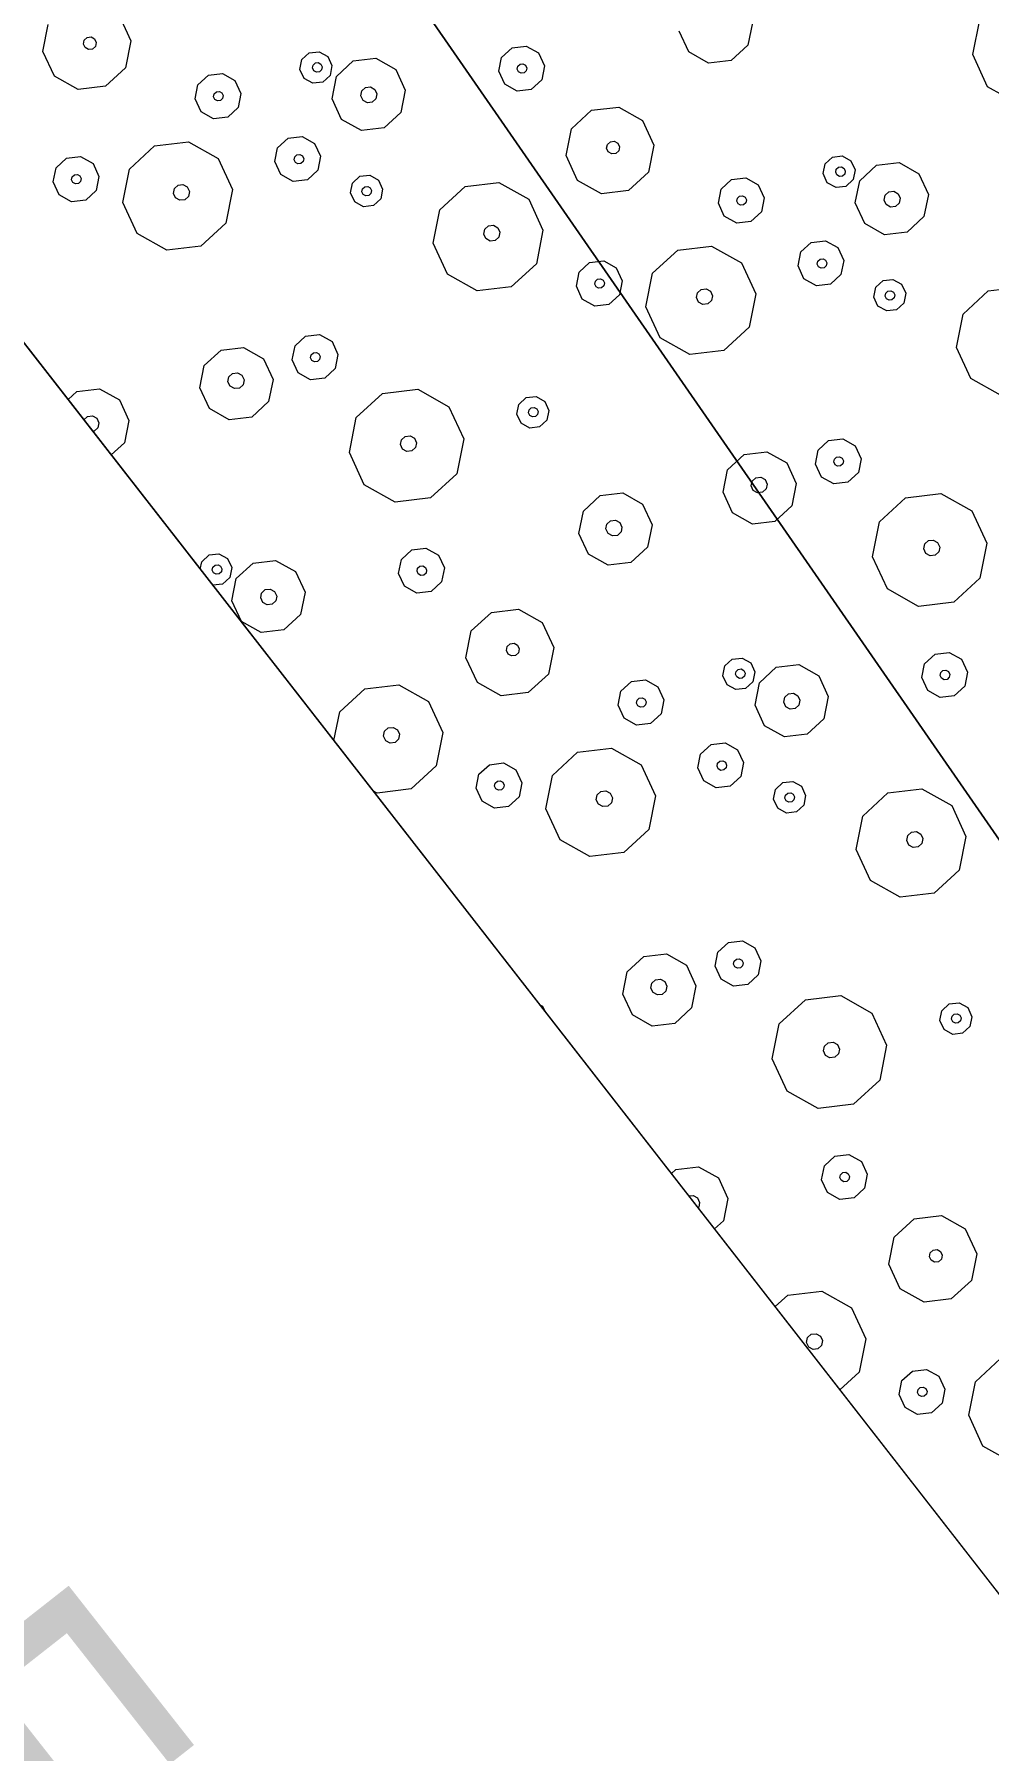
# Model space of a CAD drawing. Header units: metres. Extents: x -2858 to 512, y -1995 to 1252.
# Drawn here: x -468.82 to -465.51, y -150.87 to -144.9 of the extents above; entities that cross this region are included whole.
import ezdxf
from ezdxf.enums import TextEntityAlignment as Align

# ---------------------------------------------------------------- set-up
doc = ezdxf.new("R2010")
doc.units = ezdxf.units.M
for name, color, linetype in [('Calque commun', 7, 'Continuous'), ('Calque11', 7, 'Continuous'), ('Textes', 7, 'Continuous')]:
    doc.layers.add(name, color=color, linetype=linetype)
doc.styles.add('Arial23', font='arial.ttf', dxfattribs={"height": 0.589851})

# ---------------------------------------------------------------- blocks, each defined once
blk = doc.blocks.new('geometrebondepartleger')
at = {"layer": 'Calque11', "color": 7, "linetype": 'Continuous', "lineweight": 9}
blk.add_line((150.3457, 147.4392, 79), (130.1803, 35.9078, 79), dxfattribs=at)
blk = doc.blocks.new('pattern')
at = {"layer": 'Calque commun', "color": 54, "linetype": 'Continuous', "lineweight": 9}
for p, q in [((69.6468, 80.0045), (69.6726, 79.8886)), ((69.6726, 79.8886), (69.6254, 79.7798)), ((69.6254, 79.7798), (69.5232, 79.7195)), ((69.5232, 79.7195), (69.4051, 79.7307)), ((69.5937, 79.6126), (69.6134, 79.6579)), ((69.6134, 79.6579), (69.656, 79.6831)), ((69.656, 79.6831), (69.7052, 79.6784)), ((69.7052, 79.6784), (69.7423, 79.6456)), ((69.7423, 79.6456), (69.753, 79.5974)), ((69.6045, 79.5643), (69.5937, 79.6126)), ((69.6559, 79.6074), (69.6601, 79.617)), ((69.6582, 79.5973), (69.6559, 79.6074)), ((69.666, 79.5904), (69.6582, 79.5973)), ((69.6601, 79.617), (69.669, 79.6222)), ((69.6763, 79.5894), (69.666, 79.5904)), ((69.669, 79.6222), (69.6793, 79.6212)), ((69.6853, 79.5947), (69.6763, 79.5894)), ((69.6793, 79.6212), (69.6871, 79.6144)), ((69.6894, 79.6042), (69.6853, 79.5947)), ((69.6871, 79.6144), (69.6894, 79.6042)), ((69.753, 79.5974), (69.7334, 79.552)), ((69.6416, 79.5316), (69.6045, 79.5643)), ((69.6908, 79.5269), (69.6416, 79.5316)), ((69.7334, 79.552), (69.6908, 79.5269)), ((69.1885, 79.4259), (69.2702, 79.4742)), ((69.2702, 79.4742), (69.3647, 79.4652)), ((69.3647, 79.4652), (69.4359, 79.4024)), ((69.1507, 79.3388), (69.1885, 79.4259)), ((69.4359, 79.4024), (69.4565, 79.3097)), ((69.666, 79.336), (69.7682, 79.3963)), ((69.7682, 79.3963), (69.858, 79.3878)), ((69.1713, 79.2462), (69.1507, 79.3388)), ((69.2669, 79.3275), (69.2724, 79.3402)), ((69.2724, 79.3402), (69.2844, 79.3472)), ((69.2844, 79.3472), (69.2981, 79.3459)), ((69.2981, 79.3459), (69.3085, 79.3367)), ((69.3085, 79.3367), (69.3115, 79.3232)), ((69.6188, 79.2271), (69.666, 79.336)), ((69.2699, 79.3139), (69.2669, 79.3275)), ((69.2803, 79.3048), (69.2699, 79.3139)), ((69.2941, 79.3035), (69.2803, 79.3048)), ((69.306, 79.3105), (69.2941, 79.3035)), ((69.3115, 79.3232), (69.306, 79.3105)), ((69.4565, 79.3097), (69.4188, 79.2226)), ((69.2425, 79.1833), (69.1713, 79.2462)), ((69.4188, 79.2226), (69.337, 79.1743)), ((69.6446, 79.1113), (69.6188, 79.2271)), ((69.7641, 79.2129), (69.771, 79.2288)), ((69.7679, 79.196), (69.7641, 79.2129)), ((69.771, 79.2288), (69.7859, 79.2376)), ((69.7859, 79.2376), (69.8031, 79.2359)), ((69.8031, 79.2359), (69.8161, 79.2245)), ((69.8161, 79.2245), (69.8198, 79.2076)), ((69.337, 79.1743), (69.2425, 79.1833)), ((69.7808, 79.1846), (69.7679, 79.196)), ((69.798, 79.1829), (69.7808, 79.1846)), ((69.813, 79.1917), (69.798, 79.1829)), ((69.8198, 79.2076), (69.813, 79.1917)), ((69.7336, 79.0328), (69.6446, 79.1113)), ((69.7928, 79.0271), (69.7336, 79.0328)), ((69.2364, 78.9586), (69.2789, 78.9838)), ((69.2789, 78.9838), (69.3281, 78.9791)), ((69.3281, 78.9791), (69.3652, 78.9464)), ((69.2167, 78.9133), (69.2364, 78.9586)), ((69.2274, 78.865), (69.2167, 78.9133)), ((69.2789, 78.9081), (69.283, 78.9177)), ((69.283, 78.9177), (69.292, 78.9229)), ((69.292, 78.9229), (69.3023, 78.922)), ((69.3023, 78.922), (69.3101, 78.9151)), ((69.3101, 78.9151), (69.3123, 78.905)), ((69.3652, 78.9464), (69.376, 78.8981)), ((68.5718, 78.832), (68.5856, 78.8638)), ((68.5856, 78.8638), (68.6154, 78.8814)), ((68.6154, 78.8814), (68.6499, 78.8781)), ((68.6499, 78.8781), (68.6758, 78.8552)), ((68.6758, 78.8552), (68.6833, 78.8214)), ((69.2645, 78.8323), (69.2274, 78.865)), ((69.2811, 78.898), (69.2789, 78.9081)), ((69.2889, 78.8911), (69.2811, 78.898)), ((69.2993, 78.8902), (69.2889, 78.8911)), ((69.3082, 78.8954), (69.2993, 78.8902)), ((69.3123, 78.905), (69.3082, 78.8954)), ((69.3563, 78.8527), (69.3137, 78.8276)), ((69.376, 78.8981), (69.3563, 78.8527)), ((68.5794, 78.7982), (68.5718, 78.832)), ((68.6053, 78.7753), (68.5794, 78.7982)), ((68.6096, 78.8292), (68.6137, 78.8387)), ((68.6119, 78.819), (68.6096, 78.8292)), ((68.6197, 78.8122), (68.6119, 78.819)), ((68.6137, 78.8387), (68.6227, 78.844)), ((68.63, 78.8112), (68.6197, 78.8122)), ((68.6227, 78.844), (68.633, 78.843)), ((68.6389, 78.8165), (68.63, 78.8112)), ((68.633, 78.843), (68.6408, 78.8361)), ((68.6431, 78.826), (68.6389, 78.8165)), ((68.6408, 78.8361), (68.6431, 78.826)), ((68.6833, 78.8214), (68.6696, 78.7897)), ((69.3137, 78.8276), (69.2645, 78.8323)), ((68.6398, 78.7721), (68.6053, 78.7753)), ((68.6696, 78.7897), (68.6398, 78.7721)), ((68.8573, 78.7094), (68.9638, 78.7723)), ((68.9638, 78.7723), (69.0868, 78.7606)), ((69.0868, 78.7606), (69.1795, 78.6787)), ((68.8081, 78.596), (68.8573, 78.7094)), ((69.1795, 78.6787), (69.2063, 78.5581)), ((69.6219, 78.654), (69.6901, 78.6942)), ((69.6901, 78.6942), (69.7319, 78.6902)), ((69.5905, 78.5814), (69.6219, 78.654)), ((68.835, 78.4754), (68.8081, 78.596)), ((68.9694, 78.5803), (68.9762, 78.5962)), ((68.9731, 78.5634), (68.9694, 78.5803)), ((68.9861, 78.552), (68.9731, 78.5634)), ((68.9762, 78.5962), (68.9911, 78.605)), ((69.0033, 78.5503), (68.9861, 78.552)), ((68.9911, 78.605), (69.0084, 78.6033)), ((69.0182, 78.5591), (69.0033, 78.5503)), ((69.0084, 78.6033), (69.0213, 78.5919)), ((69.0251, 78.575), (69.0182, 78.5591)), ((69.0213, 78.5919), (69.0251, 78.575)), ((69.2063, 78.5581), (69.1572, 78.4447)), ((69.6077, 78.5042), (69.5905, 78.5814)), ((69.6907, 78.5737), (69.6976, 78.5896)), ((69.6945, 78.5569), (69.6907, 78.5737)), ((69.706, 78.5467), (69.6945, 78.5569)), ((69.6976, 78.5896), (69.7125, 78.5984)), ((69.7125, 78.5984), (69.7153, 78.5982)), ((69.667, 78.4519), (69.6077, 78.5042)), ((68.1328, 78.4308), (68.235, 78.4911)), ((68.235, 78.4911), (68.3531, 78.4799)), ((68.3531, 78.4799), (68.4421, 78.4013)), ((68.9277, 78.3936), (68.835, 78.4754)), ((69.1572, 78.4447), (69.0507, 78.3819)), ((69.6884, 78.4498), (69.667, 78.4519)), ((68.0856, 78.3219), (68.1328, 78.4308)), ((68.4421, 78.4013), (68.4679, 78.2855)), ((69.0507, 78.3819), (68.9277, 78.3936)), ((68.1114, 78.2061), (68.0856, 78.3219)), ((68.2309, 78.3077), (68.2378, 78.3236)), ((68.2378, 78.3236), (68.2527, 78.3324)), ((68.2527, 78.3324), (68.2699, 78.3307)), ((68.2699, 78.3307), (68.2829, 78.3193)), ((68.2829, 78.3193), (68.2867, 78.3024)), ((68.2347, 78.2908), (68.2309, 78.3077)), ((68.2477, 78.2794), (68.2347, 78.2908)), ((68.2649, 78.2777), (68.2477, 78.2794)), ((68.2798, 78.2865), (68.2649, 78.2777)), ((68.2867, 78.3024), (68.2798, 78.2865)), ((68.4679, 78.2855), (68.4207, 78.1766)), ((68.2004, 78.1276), (68.1114, 78.2061)), ((68.9297, 78.1879), (68.9723, 78.213)), ((68.9723, 78.213), (69.0215, 78.2083)), ((69.0215, 78.2083), (69.0586, 78.1756)), ((68.4207, 78.1766), (68.3185, 78.1163)), ((68.91, 78.1425), (68.9297, 78.1879)), ((68.9208, 78.0943), (68.91, 78.1425)), ((68.9722, 78.1374), (68.9764, 78.1469)), ((68.9745, 78.1273), (68.9722, 78.1374)), ((68.9764, 78.1469), (68.9853, 78.1522)), ((68.9853, 78.1522), (68.9956, 78.1512)), ((68.9956, 78.1512), (69.0034, 78.1443)), ((69.0057, 78.1342), (69.0016, 78.1247)), ((69.0034, 78.1443), (69.0057, 78.1342)), ((69.0586, 78.1756), (69.0693, 78.1273)), ((67.7032, 78.0534), (67.7458, 78.0786)), ((67.7458, 78.0786), (67.795, 78.0739)), ((68.3185, 78.1163), (68.2004, 78.1276)), ((68.9579, 78.0615), (68.9208, 78.0943)), ((68.9823, 78.1204), (68.9745, 78.1273)), ((68.9926, 78.1194), (68.9823, 78.1204)), ((69.0016, 78.1247), (68.9926, 78.1194)), ((69.0497, 78.082), (69.0071, 78.0568)), ((69.0693, 78.1273), (69.0497, 78.082)), ((69.1133, 78.0049), (69.1448, 78.0775)), ((69.1448, 78.0775), (69.2129, 78.1177)), ((69.2129, 78.1177), (69.2916, 78.1102)), ((69.2916, 78.1102), (69.3509, 78.0579)), ((67.6835, 78.0081), (67.7032, 78.0534)), ((67.7498, 78.0125), (67.7588, 78.0177)), ((67.7588, 78.0177), (67.7691, 78.0168)), ((67.7691, 78.0168), (67.7769, 78.0099)), ((67.795, 78.0739), (67.832, 78.0412)), ((67.832, 78.0412), (67.8428, 77.9929)), ((69.0071, 78.0568), (68.9579, 78.0615)), ((69.3509, 78.0579), (69.3681, 77.9807)), ((67.6943, 77.9598), (67.6835, 78.0081)), ((67.7313, 77.9271), (67.6943, 77.9598)), ((67.7457, 78.0029), (67.7498, 78.0125)), ((67.748, 77.9928), (67.7457, 78.0029)), ((67.7557, 77.9859), (67.748, 77.9928)), ((67.7661, 77.985), (67.7557, 77.9859)), ((67.775, 77.9902), (67.7661, 77.985)), ((67.7792, 77.9998), (67.775, 77.9902)), ((67.7769, 78.0099), (67.7792, 77.9998)), ((67.8428, 77.9929), (67.8231, 77.9475)), ((69.1305, 77.9277), (69.1133, 78.0049)), ((69.2063, 77.9876), (69.2132, 78.0034)), ((69.2101, 77.9707), (69.2063, 77.9876)), ((69.223, 77.9592), (69.2101, 77.9707)), ((69.2132, 78.0034), (69.2281, 78.0122)), ((69.2402, 77.9576), (69.223, 77.9592)), ((69.2281, 78.0122), (69.2453, 78.0106)), ((69.2551, 77.9664), (69.2402, 77.9576)), ((69.2453, 78.0106), (69.2583, 77.9992)), ((69.262, 77.9823), (69.2551, 77.9664)), ((69.2583, 77.9992), (69.262, 77.9823)), ((69.3681, 77.9807), (69.3367, 77.9081)), ((67.7805, 77.9224), (67.7313, 77.9271)), ((67.8231, 77.9475), (67.7805, 77.9224)), ((68.3837, 77.8881), (68.3975, 77.9199)), ((68.3975, 77.9199), (68.4273, 77.9375)), ((68.4273, 77.9375), (68.4618, 77.9342)), ((68.4273, 77.8949), (68.4362, 77.9002)), ((68.4362, 77.9002), (68.4466, 77.8992)), ((68.4466, 77.8992), (68.4544, 77.8923)), ((68.4618, 77.9342), (68.4877, 77.9113)), ((68.4877, 77.9113), (68.4952, 77.8775)), ((69.1898, 77.8754), (69.1305, 77.9277)), ((69.3367, 77.9081), (69.2685, 77.8679)), ((67.3241, 77.8042), (67.4306, 77.8671)), ((67.4306, 77.8671), (67.5536, 77.8554)), ((67.5536, 77.8554), (67.6463, 77.7736)), ((68.3913, 77.8543), (68.3837, 77.8881)), ((68.4172, 77.8314), (68.3913, 77.8543)), ((68.4232, 77.8854), (68.4273, 77.8949)), ((68.4254, 77.8752), (68.4232, 77.8854)), ((68.4332, 77.8683), (68.4254, 77.8752)), ((68.4436, 77.8674), (68.4332, 77.8683)), ((68.4525, 77.8726), (68.4436, 77.8674)), ((68.4815, 77.8457), (68.4517, 77.8281)), ((68.4566, 77.8822), (68.4525, 77.8726)), ((68.4544, 77.8923), (68.4566, 77.8822)), ((68.4952, 77.8775), (68.4815, 77.8457)), ((69.2685, 77.8679), (69.1898, 77.8754)), ((67.275, 77.6908), (67.3241, 77.8042)), ((68.0888, 77.7488), (68.1569, 77.789)), ((68.1569, 77.789), (68.2356, 77.7815)), ((68.2356, 77.7815), (68.2949, 77.7292)), ((68.4517, 77.8281), (68.4172, 77.8314)), ((67.6463, 77.7736), (67.6732, 77.6529)), ((68.0573, 77.6762), (68.0888, 77.7488)), ((68.2949, 77.7292), (68.3121, 77.652)), ((69.5539, 77.7274), (69.5606, 77.743)), ((69.556, 77.7176), (69.5539, 77.7274)), ((67.3018, 77.5702), (67.275, 77.6908)), ((67.4362, 77.6751), (67.4431, 77.691)), ((67.4399, 77.6582), (67.4362, 77.6751)), ((67.4529, 77.6468), (67.4399, 77.6582)), ((67.4431, 77.691), (67.458, 77.6998)), ((67.458, 77.6998), (67.4752, 77.6981)), ((67.4752, 77.6981), (67.4882, 77.6867)), ((67.4919, 77.6698), (67.485, 77.6539)), ((67.4882, 77.6867), (67.4919, 77.6698)), ((68.0745, 77.599), (68.0573, 77.6762)), ((68.1575, 77.6685), (68.1644, 77.6844)), ((68.1613, 77.6517), (68.1575, 77.6685)), ((68.1644, 77.6844), (68.1793, 77.6932)), ((68.1793, 77.6932), (68.1965, 77.6916)), ((68.1965, 77.6916), (68.2095, 77.6801)), ((68.2133, 77.6632), (68.2064, 77.6474)), ((68.2095, 77.6801), (68.2133, 77.6632)), ((68.4368, 77.6378), (68.4565, 77.6832)), ((68.4565, 77.6832), (68.4991, 77.7083)), ((68.4991, 77.7083), (68.5483, 77.7036)), ((68.5483, 77.7036), (68.5854, 77.6709)), ((68.5854, 77.6709), (68.5961, 77.6226)), ((67.4701, 77.6451), (67.4529, 77.6468)), ((67.485, 77.6539), (67.4701, 77.6451)), ((67.6732, 77.6529), (67.624, 77.5395)), ((68.1338, 77.5467), (68.0745, 77.599)), ((68.1743, 77.6402), (68.1613, 77.6517)), ((68.1915, 77.6386), (68.1743, 77.6402)), ((68.2064, 77.6474), (68.1915, 77.6386)), ((68.3121, 77.652), (68.2807, 77.5794)), ((68.4476, 77.5896), (68.4368, 77.6378)), ((68.4977, 77.6356), (68.5019, 77.6451)), ((68.5, 77.6255), (68.4977, 77.6356)), ((68.5078, 77.6186), (68.5, 77.6255)), ((68.5019, 77.6451), (68.5108, 77.6504)), ((68.5181, 77.6176), (68.5078, 77.6186)), ((68.5108, 77.6504), (68.5211, 77.6494)), ((68.527, 77.6229), (68.5181, 77.6176)), ((68.5211, 77.6494), (68.5289, 77.6426)), ((68.5312, 77.6324), (68.527, 77.6229)), ((68.5289, 77.6426), (68.5312, 77.6324)), ((68.5961, 77.6226), (68.5764, 77.5773)), ((67.3945, 77.4884), (67.3018, 77.5702)), ((67.624, 77.5395), (67.5176, 77.4767)), ((68.2126, 77.5392), (68.1338, 77.5467)), ((68.2807, 77.5794), (68.2126, 77.5392)), ((68.4846, 77.5568), (68.4476, 77.5896)), ((68.5339, 77.5521), (68.4846, 77.5568)), ((68.5764, 77.5773), (68.5339, 77.5521)), ((68.7469, 77.5324), (68.8491, 77.5927)), ((68.8491, 77.5927), (68.9672, 77.5815)), ((68.9672, 77.5815), (69.0561, 77.5029)), ((66.9089, 77.4961), (66.9347, 77.3803)), ((67.5176, 77.4767), (67.3945, 77.4884)), ((68.1813, 77.4706), (68.1951, 77.5023)), ((68.1951, 77.5023), (68.2249, 77.5199)), ((68.217, 77.4702), (68.2211, 77.4797)), ((68.2211, 77.4797), (68.23, 77.485)), ((68.2249, 77.5199), (68.2594, 77.5166)), ((68.23, 77.485), (68.2404, 77.484)), ((68.2404, 77.484), (68.2482, 77.4772)), ((68.2594, 77.5166), (68.2853, 77.4937)), ((68.2853, 77.4937), (68.2928, 77.46)), ((68.6997, 77.4235), (68.7469, 77.5324)), ((69.0561, 77.5029), (69.0819, 77.3871)), ((68.1889, 77.4368), (68.1813, 77.4706)), ((68.2148, 77.4139), (68.1889, 77.4368)), ((68.2192, 77.4601), (68.217, 77.4702)), ((68.227, 77.4532), (68.2192, 77.4601)), ((68.2374, 77.4522), (68.227, 77.4532)), ((68.2463, 77.4575), (68.2374, 77.4522)), ((68.2504, 77.467), (68.2463, 77.4575)), ((68.2482, 77.4772), (68.2504, 77.467)), ((68.2791, 77.4282), (68.2493, 77.4106)), ((68.2928, 77.46), (68.2791, 77.4282)), ((68.7255, 77.3077), (68.6997, 77.4235)), ((68.845, 77.4093), (68.8518, 77.4252)), ((68.8518, 77.4252), (68.8667, 77.434)), ((68.8667, 77.434), (68.884, 77.4323)), ((68.884, 77.4323), (68.8969, 77.4209)), ((68.8969, 77.4209), (68.9007, 77.404)), ((66.9347, 77.3803), (66.8875, 77.2714)), ((68.2493, 77.4106), (68.2148, 77.4139)), ((68.8487, 77.3924), (68.845, 77.4093)), ((68.8617, 77.381), (68.8487, 77.3924)), ((68.8789, 77.3793), (68.8617, 77.381)), ((68.8938, 77.3881), (68.8789, 77.3793)), ((68.9007, 77.404), (68.8938, 77.3881)), ((69.0819, 77.3871), (69.0347, 77.2782)), ((66.6672, 77.2224), (66.5783, 77.3009)), ((67.3965, 77.2827), (67.4391, 77.3078)), ((67.4391, 77.3078), (67.4883, 77.3031)), ((67.4883, 77.3031), (67.5254, 77.2704)), ((68.4588, 77.286), (68.4784, 77.3313)), ((68.4784, 77.3313), (68.521, 77.3565)), ((68.521, 77.3565), (68.5702, 77.3518)), ((68.5702, 77.3518), (68.6073, 77.3191)), ((68.6073, 77.3191), (68.618, 77.2708)), ((68.8144, 77.2292), (68.7255, 77.3077)), ((66.8875, 77.2714), (66.7853, 77.2111)), ((67.3769, 77.2373), (67.3965, 77.2827)), ((67.4391, 77.2322), (67.4432, 77.2417)), ((67.4432, 77.2417), (67.4521, 77.247)), ((67.4521, 77.247), (67.4625, 77.246)), ((67.4625, 77.246), (67.4703, 77.2392)), ((67.4703, 77.2392), (67.4725, 77.229)), ((67.5254, 77.2704), (67.5361, 77.2222)), ((68.4695, 77.2377), (68.4588, 77.286)), ((68.5209, 77.2808), (68.5251, 77.2904)), ((68.5232, 77.2707), (68.5209, 77.2808)), ((68.531, 77.2638), (68.5232, 77.2707)), ((68.5251, 77.2904), (68.534, 77.2956)), ((68.5413, 77.2629), (68.531, 77.2638)), ((68.534, 77.2956), (68.5444, 77.2947)), ((68.5503, 77.2681), (68.5413, 77.2629)), ((68.5444, 77.2947), (68.5521, 77.2878)), ((68.5544, 77.2777), (68.5503, 77.2681)), ((68.5521, 77.2878), (68.5544, 77.2777)), ((68.618, 77.2708), (68.5984, 77.2254)), ((69.0347, 77.2782), (68.9325, 77.2179)), ((66.7853, 77.2111), (66.6672, 77.2224)), ((67.3876, 77.1891), (67.3769, 77.2373)), ((67.4247, 77.1563), (67.3876, 77.1891)), ((67.4413, 77.2221), (67.4391, 77.2322)), ((67.4491, 77.2152), (67.4413, 77.2221)), ((67.4594, 77.2142), (67.4491, 77.2152)), ((67.4684, 77.2195), (67.4594, 77.2142)), ((67.4725, 77.229), (67.4684, 77.2195)), ((67.5361, 77.2222), (67.5165, 77.1768)), ((67.6116, 77.1723), (67.6797, 77.2125)), ((67.6797, 77.2125), (67.7585, 77.205)), ((67.7585, 77.205), (67.8178, 77.1527)), ((68.5066, 77.205), (68.4695, 77.2377)), ((68.5558, 77.2003), (68.5066, 77.205)), ((68.5984, 77.2254), (68.5558, 77.2003)), ((68.9325, 77.2179), (68.8144, 77.2292)), ((69.0227, 77.1564), (69.0653, 77.1815)), ((69.0653, 77.1815), (69.1145, 77.1768)), ((67.4739, 77.1516), (67.4247, 77.1563)), ((67.5165, 77.1768), (67.4739, 77.1516)), ((67.5801, 77.0997), (67.6116, 77.1723)), ((67.8178, 77.1527), (67.835, 77.0755)), ((69.0031, 77.111), (69.0227, 77.1564)), ((69.0694, 77.1154), (69.0783, 77.1207)), ((69.0783, 77.1207), (69.0887, 77.1197)), ((69.0887, 77.1197), (69.0965, 77.1128)), ((69.1145, 77.1768), (69.1516, 77.1441)), ((69.1516, 77.1441), (69.1623, 77.0958)), ((67.5973, 77.0225), (67.5801, 77.0997)), ((67.6731, 77.0824), (67.68, 77.0983)), ((67.6769, 77.0655), (67.6731, 77.0824)), ((67.6898, 77.054), (67.6769, 77.0655)), ((67.68, 77.0983), (67.6949, 77.107)), ((67.6949, 77.107), (67.7121, 77.1054)), ((67.722, 77.0612), (67.7071, 77.0524)), ((67.7121, 77.1054), (67.7251, 77.094)), ((67.7289, 77.0771), (67.722, 77.0612)), ((67.7251, 77.094), (67.7289, 77.0771)), ((67.835, 77.0755), (67.8035, 77.0029)), ((69.0138, 77.0627), (69.0031, 77.111)), ((69.0509, 77.03), (69.0138, 77.0627)), ((69.0653, 77.1059), (69.0694, 77.1154)), ((69.0675, 77.0957), (69.0653, 77.1059)), ((69.0753, 77.0889), (69.0675, 77.0957)), ((69.0856, 77.0879), (69.0753, 77.0889)), ((69.0946, 77.0932), (69.0856, 77.0879)), ((69.0987, 77.1027), (69.0946, 77.0932)), ((69.0965, 77.1128), (69.0987, 77.1027)), ((69.1623, 77.0958), (69.1427, 77.0505)), ((66.8506, 76.9829), (66.8643, 77.0147)), ((66.8643, 77.0147), (66.8941, 77.0323)), ((66.8941, 77.0323), (66.9286, 77.029)), ((66.9286, 77.029), (66.9545, 77.0061)), ((66.9545, 77.0061), (66.9621, 76.9723)), ((67.6566, 76.9702), (67.5973, 77.0225)), ((67.7071, 77.0524), (67.6898, 77.054)), ((67.8035, 77.0029), (67.7354, 76.9627)), ((69.1001, 77.0253), (69.0509, 77.03)), ((69.1427, 77.0505), (69.1001, 77.0253)), ((66.8581, 76.9491), (66.8506, 76.9829)), ((66.884, 76.9262), (66.8581, 76.9491)), ((66.89, 76.9802), (66.8941, 76.9897)), ((66.8923, 76.97), (66.89, 76.9802)), ((66.9, 76.9632), (66.8923, 76.97)), ((66.8941, 76.9897), (66.9031, 76.995)), ((66.9104, 76.9622), (66.9, 76.9632)), ((66.9031, 76.995), (66.9134, 76.994)), ((66.9193, 76.9674), (66.9104, 76.9622)), ((66.9134, 76.994), (66.9212, 76.9871)), ((66.9483, 76.9405), (66.9185, 76.9229)), ((66.9234, 76.977), (66.9193, 76.9674)), ((66.9212, 76.9871), (66.9234, 76.977)), ((66.9621, 76.9723), (66.9483, 76.9405)), ((67.7354, 76.9627), (67.6566, 76.9702)), ((68.5978, 76.9244), (68.6795, 76.9726)), ((68.6795, 76.9726), (68.774, 76.9636)), ((68.774, 76.9636), (68.8452, 76.9008)), ((66.5556, 76.8436), (66.6237, 76.8838)), ((66.6237, 76.8838), (66.7025, 76.8763)), ((66.9185, 76.9229), (66.884, 76.9262)), ((68.0207, 76.8222), (68.0522, 76.8948)), ((68.0522, 76.8948), (68.1203, 76.935)), ((68.1203, 76.935), (68.199, 76.9275)), ((68.199, 76.9275), (68.2583, 76.8751)), ((68.56, 76.8373), (68.5978, 76.9244)), ((68.8452, 76.9008), (68.8658, 76.8081)), ((69.0753, 76.8344), (69.1775, 76.8948)), ((69.1775, 76.8948), (69.2956, 76.8835)), ((69.2956, 76.8835), (69.3846, 76.805)), ((66.1131, 76.8684), (66.14, 76.7477)), ((66.5241, 76.771), (66.5556, 76.8436)), ((66.7025, 76.8763), (66.7618, 76.824)), ((66.7618, 76.824), (66.779, 76.7468)), ((68.0379, 76.745), (68.0207, 76.8222)), ((68.1211, 76.8063), (68.128, 76.8222)), ((68.128, 76.8222), (68.1429, 76.831)), ((68.1429, 76.831), (68.1601, 76.8294)), ((68.1601, 76.8294), (68.1731, 76.8179)), ((68.2583, 76.8751), (68.2755, 76.7979)), ((68.5807, 76.7446), (68.56, 76.8373)), ((68.6763, 76.8259), (68.6818, 76.8386)), ((68.6793, 76.8124), (68.6763, 76.8259)), ((68.6818, 76.8386), (68.6937, 76.8456)), ((68.6937, 76.8456), (68.7075, 76.8443)), ((68.7075, 76.8443), (68.7178, 76.8352)), ((68.7209, 76.8217), (68.7153, 76.809)), ((68.7178, 76.8352), (68.7209, 76.8217)), ((69.0281, 76.7256), (69.0753, 76.8344)), ((66.5413, 76.6938), (66.5241, 76.771)), ((66.6244, 76.7634), (66.6312, 76.7792)), ((66.6281, 76.7465), (66.6244, 76.7634)), ((66.6312, 76.7792), (66.6461, 76.788)), ((66.6461, 76.788), (66.6634, 76.7864)), ((66.6634, 76.7864), (66.6763, 76.7749)), ((66.6763, 76.7749), (66.6801, 76.758)), ((66.9036, 76.7326), (66.9233, 76.778)), ((66.9233, 76.778), (66.9659, 76.8031)), ((66.9659, 76.8031), (67.0151, 76.7984)), ((67.0151, 76.7984), (67.0522, 76.7657)), ((67.0522, 76.7657), (67.0629, 76.7174)), ((68.1249, 76.7894), (68.1211, 76.8063)), ((68.1379, 76.778), (68.1249, 76.7894)), ((68.1551, 76.7763), (68.1379, 76.778)), ((68.17, 76.7851), (68.1551, 76.7763)), ((68.1769, 76.801), (68.17, 76.7851)), ((68.1731, 76.8179), (68.1769, 76.801)), ((68.2755, 76.7979), (68.2441, 76.7253)), ((68.6896, 76.8032), (68.6793, 76.8124)), ((68.7034, 76.8019), (68.6896, 76.8032)), ((68.7153, 76.809), (68.7034, 76.8019)), ((68.8658, 76.8081), (68.8281, 76.721)), ((69.3846, 76.805), (69.3882, 76.789)), ((66.14, 76.7477), (66.0908, 76.6343)), ((66.6411, 76.735), (66.6281, 76.7465)), ((66.6583, 76.7334), (66.6411, 76.735)), ((66.6732, 76.7422), (66.6583, 76.7334)), ((66.6801, 76.758), (66.6732, 76.7422)), ((66.779, 76.7468), (66.7475, 76.6742)), ((66.9144, 76.6844), (66.9036, 76.7326)), ((66.9646, 76.7304), (66.9687, 76.7399)), ((66.9668, 76.7203), (66.9646, 76.7304)), ((66.9746, 76.7134), (66.9668, 76.7203)), ((66.9687, 76.7399), (66.9776, 76.7452)), ((66.9849, 76.7124), (66.9746, 76.7134)), ((66.9776, 76.7452), (66.988, 76.7442)), ((66.9939, 76.7177), (66.9849, 76.7124)), ((66.988, 76.7442), (66.9957, 76.7374)), ((66.998, 76.7272), (66.9939, 76.7177)), ((66.9957, 76.7374), (66.998, 76.7272)), ((67.0629, 76.7174), (67.0433, 76.6721)), ((68.0972, 76.6926), (68.0379, 76.745)), ((68.2441, 76.7253), (68.1759, 76.6851)), ((68.6518, 76.6818), (68.5807, 76.7446)), ((68.8281, 76.721), (68.7463, 76.6728)), ((69.0539, 76.6097), (69.0281, 76.7256)), ((69.1734, 76.7114), (69.1803, 76.7272)), ((69.1772, 76.6945), (69.1734, 76.7114)), ((69.1803, 76.7272), (69.1952, 76.736)), ((69.1952, 76.736), (69.2124, 76.7344)), ((69.2124, 76.7344), (69.2254, 76.7229)), ((69.2292, 76.706), (69.2223, 76.6902)), ((69.2254, 76.7229), (69.2292, 76.706)), ((66.6006, 76.6415), (66.5413, 76.6938)), ((66.7475, 76.6742), (66.6794, 76.634)), ((66.9515, 76.6516), (66.9144, 76.6844)), ((67.0007, 76.6469), (66.9515, 76.6516)), ((67.0433, 76.6721), (67.0007, 76.6469)), ((67.2137, 76.6272), (67.3159, 76.6875)), ((67.3159, 76.6875), (67.434, 76.6763)), ((67.434, 76.6763), (67.523, 76.5977)), ((68.1759, 76.6851), (68.0972, 76.6926)), ((68.7463, 76.6728), (68.6518, 76.6818)), ((69.1901, 76.683), (69.1772, 76.6945)), ((69.2074, 76.6814), (69.1901, 76.683)), ((69.2223, 76.6902), (69.2074, 76.6814)), ((66.0908, 76.6343), (65.9844, 76.5715)), ((66.6794, 76.634), (66.6006, 76.6415)), ((66.6482, 76.5654), (66.6619, 76.5971)), ((66.6619, 76.5971), (66.6917, 76.6147)), ((66.6917, 76.6147), (66.7262, 76.6115)), ((66.7262, 76.6115), (66.7521, 76.5885)), ((66.7521, 76.5885), (66.7597, 76.5548)), ((67.1665, 76.5183), (67.2137, 76.6272)), ((67.523, 76.5977), (67.5488, 76.4819)), ((69.1429, 76.5312), (69.0539, 76.6097)), ((66.6557, 76.5316), (66.6482, 76.5654)), ((66.6816, 76.5087), (66.6557, 76.5316)), ((66.6838, 76.565), (66.6879, 76.5745)), ((66.6861, 76.5549), (66.6838, 76.565)), ((66.6938, 76.548), (66.6861, 76.5549)), ((66.6879, 76.5745), (66.6969, 76.5798)), ((66.7042, 76.547), (66.6938, 76.548)), ((66.6969, 76.5798), (66.7072, 76.5788)), ((66.7131, 76.5523), (66.7042, 76.547)), ((66.7072, 76.5788), (66.715, 76.572)), ((66.7173, 76.5618), (66.7131, 76.5523)), ((66.715, 76.572), (66.7173, 76.5618)), ((66.7459, 76.523), (66.7161, 76.5054)), ((66.7597, 76.5548), (66.7459, 76.523)), ((67.3187, 76.52), (67.3336, 76.5288)), ((67.3336, 76.5288), (67.3508, 76.5271)), ((67.3508, 76.5271), (67.3638, 76.5157)), ((69.261, 76.52), (69.1429, 76.5312)), ((69.3489, 76.5718), (69.261, 76.52)), ((66.7161, 76.5054), (66.6816, 76.5087)), ((67.1923, 76.4025), (67.1665, 76.5183)), ((67.3118, 76.5041), (67.3187, 76.52)), ((67.3155, 76.4872), (67.3118, 76.5041)), ((67.3285, 76.4758), (67.3155, 76.4872)), ((67.3457, 76.4741), (67.3285, 76.4758)), ((67.3606, 76.4829), (67.3457, 76.4741)), ((67.3675, 76.4988), (67.3606, 76.4829)), ((67.3638, 76.5157), (67.3675, 76.4988)), ((67.5488, 76.4819), (67.5016, 76.373)), ((68.6457, 76.4571), (68.6883, 76.4822)), ((68.6883, 76.4822), (68.7375, 76.4775)), ((68.7375, 76.4775), (68.7745, 76.4448)), ((66.9256, 76.3808), (66.9452, 76.4261)), ((66.9452, 76.4261), (66.9878, 76.4513)), ((66.9878, 76.4513), (67.037, 76.4466)), ((67.037, 76.4466), (67.0741, 76.4139)), ((67.0741, 76.4139), (67.0849, 76.3656)), ((68.626, 76.4117), (68.6457, 76.4571)), ((68.6368, 76.3634), (68.626, 76.4117)), ((68.6882, 76.4066), (68.6923, 76.4161)), ((68.6905, 76.3965), (68.6882, 76.4066)), ((68.6923, 76.4161), (68.7013, 76.4214)), ((68.7013, 76.4214), (68.7116, 76.4204)), ((68.7116, 76.4204), (68.7194, 76.4135)), ((68.7216, 76.4034), (68.7175, 76.3939)), ((68.7194, 76.4135), (68.7216, 76.4034)), ((68.7745, 76.4448), (68.7853, 76.3965)), ((66.9363, 76.3325), (66.9256, 76.3808)), ((66.9878, 76.3756), (66.9919, 76.3852)), ((66.99, 76.3655), (66.9878, 76.3756)), ((66.9978, 76.3586), (66.99, 76.3655)), ((66.9919, 76.3852), (67.0008, 76.3905)), ((67.0081, 76.3577), (66.9978, 76.3586)), ((67.0008, 76.3905), (67.0112, 76.3895)), ((67.0171, 76.3629), (67.0081, 76.3577)), ((67.0112, 76.3895), (67.019, 76.3826)), ((67.0212, 76.3725), (67.0171, 76.3629)), ((67.019, 76.3826), (67.0212, 76.3725)), ((67.0849, 76.3656), (67.0652, 76.3202)), ((67.2812, 76.324), (67.1923, 76.4025)), ((67.5016, 76.373), (67.3994, 76.3127)), ((67.9812, 76.3305), (67.9949, 76.3622)), ((67.9949, 76.3622), (68.0247, 76.3798)), ((68.0247, 76.3798), (68.0592, 76.3765)), ((68.0592, 76.3765), (68.0851, 76.3536)), ((68.0851, 76.3536), (68.0927, 76.3199)), ((68.6738, 76.3307), (68.6368, 76.3634)), ((68.6982, 76.3896), (68.6905, 76.3965)), ((68.7086, 76.3886), (68.6982, 76.3896)), ((68.7175, 76.3939), (68.7086, 76.3886)), ((68.7656, 76.3512), (68.723, 76.326)), ((68.7853, 76.3965), (68.7656, 76.3512)), ((66.9734, 76.2998), (66.9363, 76.3325)), ((67.0226, 76.2951), (66.9734, 76.2998)), ((67.0652, 76.3202), (67.0226, 76.2951)), ((67.3994, 76.3127), (67.2812, 76.324)), ((67.9887, 76.2967), (67.9812, 76.3305)), ((68.0146, 76.2738), (67.9887, 76.2967)), ((68.0189, 76.3276), (68.0231, 76.3372)), ((68.0212, 76.3175), (68.0189, 76.3276)), ((68.029, 76.3106), (68.0212, 76.3175)), ((68.0231, 76.3372), (68.032, 76.3424)), ((68.0393, 76.3096), (68.029, 76.3106)), ((68.032, 76.3424), (68.0424, 76.3414)), ((68.0483, 76.3149), (68.0393, 76.3096)), ((68.0424, 76.3414), (68.0501, 76.3346)), ((68.0524, 76.3244), (68.0483, 76.3149)), ((68.0789, 76.2881), (68.0491, 76.2705)), ((68.0501, 76.3346), (68.0524, 76.3244)), ((68.0927, 76.3199), (68.0789, 76.2881)), ((68.723, 76.326), (68.6738, 76.3307)), ((67.4699, 76.2058), (67.4896, 76.2512)), ((67.4896, 76.2512), (67.5321, 76.2763)), ((67.5321, 76.2763), (67.5814, 76.2716)), ((67.5814, 76.2716), (67.6184, 76.2389)), ((67.6184, 76.2389), (67.6292, 76.1906)), ((68.0491, 76.2705), (68.0146, 76.2738)), ((68.2666, 76.2079), (68.3731, 76.2707)), ((68.3731, 76.2707), (68.4961, 76.259)), ((68.4961, 76.259), (68.5888, 76.1772)), ((67.4806, 76.1575), (67.4699, 76.2058)), ((67.5321, 76.2007), (67.5362, 76.2102)), ((67.5343, 76.1905), (67.5321, 76.2007)), ((67.5421, 76.1837), (67.5343, 76.1905)), ((67.5362, 76.2102), (67.5452, 76.2155)), ((67.5525, 76.1827), (67.5421, 76.1837)), ((67.5452, 76.2155), (67.5555, 76.2145)), ((67.5614, 76.188), (67.5525, 76.1827)), ((67.5555, 76.2145), (67.5633, 76.2076)), ((67.5655, 76.1975), (67.5614, 76.188)), ((67.5633, 76.2076), (67.5655, 76.1975)), ((67.6292, 76.1906), (67.6095, 76.1453)), ((68.2175, 76.0945), (68.2666, 76.2079)), ((68.5888, 76.1772), (68.6157, 76.0565)), ((69.0313, 76.1525), (69.0994, 76.1927)), ((69.0994, 76.1927), (69.1781, 76.1852)), ((69.1781, 76.1852), (69.2374, 76.1328)), ((67.5177, 76.1248), (67.4806, 76.1575)), ((67.5669, 76.1201), (67.5177, 76.1248)), ((67.6095, 76.1453), (67.5669, 76.1201)), ((68.9998, 76.0799), (69.0313, 76.1525)), ((69.2374, 76.1328), (69.2546, 76.0556)), ((67.0646, 76.0192), (67.1464, 76.0674)), ((67.1464, 76.0674), (67.2409, 76.0584)), ((67.2409, 76.0584), (67.312, 75.9956)), ((68.2443, 75.9738), (68.2175, 76.0945)), ((68.3787, 76.0788), (68.3856, 76.0946)), ((68.3824, 76.0619), (68.3787, 76.0788)), ((68.3954, 76.0504), (68.3824, 76.0619)), ((68.3856, 76.0946), (68.4005, 76.1034)), ((68.4126, 76.0488), (68.3954, 76.0504)), ((68.4005, 76.1034), (68.4177, 76.1018)), ((68.4275, 76.0576), (68.4126, 76.0488)), ((68.4177, 76.1018), (68.4307, 76.0903)), ((68.4344, 76.0734), (68.4275, 76.0576)), ((68.4307, 76.0903), (68.4344, 76.0734)), ((68.6157, 76.0565), (68.5665, 75.9431)), ((69.017, 76.0027), (68.9998, 76.0799)), ((69.1, 76.0722), (69.1069, 76.0881)), ((69.1038, 76.0553), (69.1, 76.0722)), ((69.1168, 76.0438), (69.1038, 76.0553)), ((69.1069, 76.0881), (69.1218, 76.0969)), ((69.1218, 76.0969), (69.139, 76.0952)), ((69.1489, 76.051), (69.134, 76.0422)), ((69.139, 76.0952), (69.152, 76.0838)), ((69.1558, 76.0669), (69.1489, 76.051)), ((69.152, 76.0838), (69.1558, 76.0669)), ((69.2546, 76.0556), (69.2232, 75.983)), ((66.519, 75.9896), (66.5871, 76.0298)), ((66.5871, 76.0298), (66.6659, 76.0223)), ((66.6659, 76.0223), (66.7252, 75.9699)), ((67.0269, 75.9321), (67.0646, 76.0192)), ((67.312, 75.9956), (67.3327, 75.903)), ((67.5422, 75.9292), (67.6443, 75.9896)), ((67.6443, 75.9896), (67.7625, 75.9783)), ((69.0763, 75.9503), (69.017, 76.0027)), ((69.134, 76.0422), (69.1168, 76.0438)), ((66.7252, 75.9699), (66.7424, 75.8927)), ((67.0475, 75.8394), (67.0269, 75.9321)), ((67.1431, 75.9207), (67.1486, 75.9334)), ((67.1486, 75.9334), (67.1605, 75.9405)), ((67.1605, 75.9405), (67.1743, 75.9391)), ((67.1743, 75.9391), (67.1847, 75.93)), ((67.1847, 75.93), (67.1877, 75.9165)), ((67.4949, 75.8204), (67.5422, 75.9292)), ((67.7625, 75.9783), (67.8514, 75.8998)), ((68.337, 75.892), (68.2443, 75.9738)), ((68.5665, 75.9431), (68.4601, 75.8803)), ((69.1551, 75.9428), (69.0763, 75.9503)), ((69.2232, 75.983), (69.1551, 75.9428)), ((66.7424, 75.8927), (66.7109, 75.8201)), ((67.1461, 75.9072), (67.1431, 75.9207)), ((67.1565, 75.898), (67.1461, 75.9072)), ((67.1703, 75.8967), (67.1565, 75.898)), ((67.1822, 75.9038), (67.1703, 75.8967)), ((67.1877, 75.9165), (67.1822, 75.9038)), ((67.3327, 75.903), (67.2949, 75.8159)), ((67.8514, 75.8998), (67.8772, 75.784)), ((68.4601, 75.8803), (68.337, 75.892)), ((69.1238, 75.8742), (69.1376, 75.906)), ((69.1314, 75.8404), (69.1238, 75.8742)), ((69.1376, 75.906), (69.1674, 75.9236)), ((69.1595, 75.8738), (69.1636, 75.8834)), ((69.1617, 75.8637), (69.1595, 75.8738)), ((69.1636, 75.8834), (69.1725, 75.8887)), ((69.1674, 75.9236), (69.2019, 75.9203)), ((69.1725, 75.8887), (69.1829, 75.8877)), ((69.1829, 75.8877), (69.1907, 75.8808)), ((69.1929, 75.8707), (69.1888, 75.8611)), ((69.1907, 75.8808), (69.1929, 75.8707)), ((69.2019, 75.9203), (69.2271, 75.898)), ((67.1187, 75.7766), (67.0475, 75.8394)), ((67.2949, 75.8159), (67.2132, 75.7676)), ((67.5208, 75.7046), (67.4949, 75.8204)), ((67.6402, 75.8062), (67.6471, 75.822)), ((67.644, 75.7893), (67.6402, 75.8062)), ((67.6471, 75.822), (67.662, 75.8308)), ((67.662, 75.8308), (67.6793, 75.8292)), ((67.6793, 75.8292), (67.6922, 75.8177)), ((67.6922, 75.8177), (67.696, 75.8008)), ((69.1573, 75.8175), (69.1314, 75.8404)), ((69.1918, 75.8143), (69.1573, 75.8175)), ((69.1695, 75.8568), (69.1617, 75.8637)), ((69.1799, 75.8559), (69.1695, 75.8568)), ((69.1888, 75.8611), (69.1799, 75.8559)), ((69.2143, 75.8276), (69.1918, 75.8143)), ((67.2132, 75.7676), (67.1187, 75.7766)), ((67.657, 75.7778), (67.644, 75.7893)), ((67.6742, 75.7762), (67.657, 75.7778)), ((67.6891, 75.785), (67.6742, 75.7762)), ((67.696, 75.8008), (67.6891, 75.785)), ((67.8772, 75.784), (67.83, 75.6751)), ((67.6097, 75.626), (67.5208, 75.7046)), ((68.339, 75.6863), (68.3816, 75.7115)), ((68.3816, 75.7115), (68.4308, 75.7068)), ((68.4308, 75.7068), (68.4679, 75.674)), ((67.83, 75.6751), (67.7278, 75.6148)), ((68.3194, 75.641), (68.339, 75.6863)), ((68.3301, 75.5927), (68.3194, 75.641)), ((68.3816, 75.6358), (68.3857, 75.6454)), ((68.3838, 75.6257), (68.3816, 75.6358)), ((68.3857, 75.6454), (68.3946, 75.6506)), ((68.3946, 75.6506), (68.405, 75.6497)), ((68.405, 75.6497), (68.4128, 75.6428)), ((68.415, 75.6327), (68.4109, 75.6231)), ((68.4128, 75.6428), (68.415, 75.6327)), ((68.4679, 75.674), (68.4786, 75.6258)), ((67.1125, 75.5519), (67.1551, 75.577)), ((67.1551, 75.577), (67.2043, 75.5723)), ((67.2043, 75.5723), (67.2414, 75.5396)), ((67.7278, 75.6148), (67.6097, 75.626)), ((68.3672, 75.56), (68.3301, 75.5927)), ((68.3916, 75.6188), (68.3838, 75.6257)), ((68.4019, 75.6179), (68.3916, 75.6188)), ((68.4109, 75.6231), (68.4019, 75.6179)), ((68.459, 75.5804), (68.4164, 75.5553)), ((68.4786, 75.6258), (68.459, 75.5804)), ((68.5226, 75.5034), (68.5541, 75.576)), ((68.5541, 75.576), (68.6222, 75.6162)), ((68.6222, 75.6162), (68.701, 75.6087)), ((68.701, 75.6087), (68.7603, 75.5563)), ((67.0928, 75.5065), (67.1125, 75.5519)), ((67.155, 75.5014), (67.1592, 75.5109)), ((67.1592, 75.5109), (67.1681, 75.5162)), ((67.1681, 75.5162), (67.1784, 75.5152)), ((67.1784, 75.5152), (67.1862, 75.5083)), ((67.1862, 75.5083), (67.1885, 75.4982)), ((67.2414, 75.5396), (67.2521, 75.4913)), ((68.4164, 75.5553), (68.3672, 75.56)), ((68.6225, 75.5019), (68.6374, 75.5107)), ((68.6374, 75.5107), (68.6546, 75.509)), ((68.6546, 75.509), (68.6676, 75.4976)), ((68.7603, 75.5563), (68.7775, 75.4791)), ((67.1036, 75.4583), (67.0928, 75.5065)), ((67.1406, 75.4255), (67.1036, 75.4583)), ((67.1573, 75.4913), (67.155, 75.5014)), ((67.1651, 75.4844), (67.1573, 75.4913)), ((67.1754, 75.4834), (67.1651, 75.4844)), ((67.1843, 75.4887), (67.1754, 75.4834)), ((67.1885, 75.4982), (67.1843, 75.4887)), ((67.2521, 75.4913), (67.2324, 75.446)), ((68.5398, 75.4262), (68.5226, 75.5034)), ((68.6156, 75.486), (68.6225, 75.5019)), ((68.6194, 75.4691), (68.6156, 75.486)), ((68.6323, 75.4577), (68.6194, 75.4691)), ((68.6496, 75.456), (68.6323, 75.4577)), ((68.6645, 75.4648), (68.6496, 75.456)), ((68.6714, 75.4807), (68.6645, 75.4648)), ((68.6676, 75.4976), (68.6714, 75.4807)), ((68.7775, 75.4791), (68.746, 75.4065)), ((67.1899, 75.4208), (67.1406, 75.4255)), ((67.2324, 75.446), (67.1899, 75.4208)), ((67.7931, 75.3866), (67.8068, 75.4183)), ((67.8068, 75.4183), (67.8366, 75.4359)), ((67.8325, 75.3838), (67.8366, 75.3933)), ((67.8366, 75.4359), (67.8711, 75.4326)), ((67.8366, 75.3933), (67.8456, 75.3986)), ((67.8456, 75.3986), (67.8559, 75.3976)), ((67.8559, 75.3976), (67.8637, 75.3907)), ((67.8637, 75.3907), (67.8659, 75.3806)), ((67.8711, 75.4326), (67.897, 75.4097)), ((67.897, 75.4097), (67.9045, 75.3759)), ((68.5991, 75.3738), (68.5398, 75.4262)), ((68.746, 75.4065), (68.6779, 75.3663)), ((67.8006, 75.3528), (67.7931, 75.3866)), ((67.8265, 75.3299), (67.8006, 75.3528)), ((67.861, 75.3266), (67.8265, 75.3299)), ((67.8348, 75.3737), (67.8325, 75.3838)), ((67.8425, 75.3668), (67.8348, 75.3737)), ((67.8529, 75.3658), (67.8425, 75.3668)), ((67.8618, 75.3711), (67.8529, 75.3658)), ((67.8908, 75.3442), (67.861, 75.3266)), ((67.8659, 75.3806), (67.8618, 75.3711)), ((67.9045, 75.3759), (67.8908, 75.3442)), ((68.6779, 75.3663), (68.5991, 75.3738)), ((68.9947, 75.2984), (69.0628, 75.3386)), ((69.0628, 75.3386), (69.1248, 75.3327)), ((67.4981, 75.2473), (67.5662, 75.2875)), ((67.5662, 75.2875), (67.645, 75.28)), ((67.645, 75.28), (67.7043, 75.2276)), ((68.9632, 75.2258), (68.9947, 75.2984)), ((67.4666, 75.1747), (67.4981, 75.2473)), ((67.7043, 75.2276), (67.7215, 75.1504)), ((68.9804, 75.1486), (68.9632, 75.2258)), ((69.0636, 75.21), (69.0705, 75.2258)), ((69.0674, 75.1931), (69.0636, 75.21)), ((69.0705, 75.2258), (69.0854, 75.2346)), ((69.0854, 75.2346), (69.1026, 75.233)), ((69.1026, 75.233), (69.1062, 75.2298)), ((67.4838, 75.0975), (67.4666, 75.1747)), ((67.5669, 75.167), (67.5737, 75.1829)), ((67.5706, 75.1501), (67.5669, 75.167)), ((67.5836, 75.1387), (67.5706, 75.1501)), ((67.5737, 75.1829), (67.5886, 75.1917)), ((67.5886, 75.1917), (67.6059, 75.19)), ((67.6059, 75.19), (67.6188, 75.1786)), ((67.6226, 75.1617), (67.6157, 75.1458)), ((67.6188, 75.1786), (67.6226, 75.1617)), ((67.7215, 75.1504), (67.69, 75.0778)), ((67.8461, 75.1363), (67.8658, 75.1816)), ((67.8658, 75.1816), (67.9084, 75.2068)), ((67.9084, 75.2068), (67.9576, 75.2021)), ((67.9576, 75.2021), (67.9947, 75.1693)), ((67.9947, 75.1693), (68.0054, 75.1211)), ((69.0804, 75.1816), (69.0674, 75.1931)), ((69.0972, 75.18), (69.0804, 75.1816)), ((67.5431, 75.0451), (67.4838, 75.0975)), ((67.6008, 75.137), (67.5836, 75.1387)), ((67.6157, 75.1458), (67.6008, 75.137)), ((67.8569, 75.088), (67.8461, 75.1363)), ((67.9071, 75.1341), (67.9112, 75.1436)), ((67.9093, 75.1239), (67.9071, 75.1341)), ((67.9171, 75.1171), (67.9093, 75.1239)), ((67.9112, 75.1436), (67.9201, 75.1489)), ((67.9274, 75.1161), (67.9171, 75.1171)), ((67.9201, 75.1489), (67.9305, 75.1479)), ((67.9364, 75.1213), (67.9274, 75.1161)), ((67.9305, 75.1479), (67.9382, 75.141)), ((67.9405, 75.1309), (67.9364, 75.1213)), ((67.9382, 75.141), (67.9405, 75.1309)), ((68.0054, 75.1211), (67.9858, 75.0757)), ((68.1562, 75.0308), (68.2584, 75.0912)), ((68.2584, 75.0912), (68.3765, 75.0799)), ((69.0397, 75.0962), (68.9804, 75.1486)), ((69.0814, 75.0923), (69.0397, 75.0962)), ((67.6219, 75.0376), (67.5431, 75.0451)), ((67.69, 75.0778), (67.6219, 75.0376)), ((67.894, 75.0553), (67.8569, 75.088)), ((67.9432, 75.0506), (67.894, 75.0553)), ((67.9858, 75.0757), (67.9432, 75.0506)), ((68.109, 74.922), (68.1562, 75.0308)), ((68.3765, 75.0799), (68.4655, 75.0014)), ((67.5907, 74.969), (67.6044, 75.0008)), ((67.6044, 75.0008), (67.6342, 75.0184)), ((67.6263, 74.9687), (67.6304, 74.9782)), ((67.6304, 74.9782), (67.6394, 74.9835)), ((67.6342, 75.0184), (67.6687, 75.0151)), ((67.6394, 74.9835), (67.6497, 74.9825)), ((67.6497, 74.9825), (67.6575, 74.9756)), ((67.6575, 74.9756), (67.6598, 74.9655)), ((67.6687, 75.0151), (67.6946, 74.9922)), ((67.6946, 74.9922), (67.7021, 74.9584)), ((68.4655, 75.0014), (68.4913, 74.8855)), ((67.5982, 74.9352), (67.5907, 74.969)), ((67.6241, 74.9123), (67.5982, 74.9352)), ((67.6586, 74.9091), (67.6241, 74.9123)), ((67.6286, 74.9585), (67.6263, 74.9687)), ((67.6363, 74.9517), (67.6286, 74.9585)), ((67.6467, 74.9507), (67.6363, 74.9517)), ((67.6556, 74.9559), (67.6467, 74.9507)), ((67.6598, 74.9655), (67.6556, 74.9559)), ((67.6884, 74.9267), (67.6586, 74.9091)), ((67.7021, 74.9584), (67.6884, 74.9267)), ((68.1348, 74.8061), (68.109, 74.922)), ((68.2543, 74.9078), (68.2612, 74.9236)), ((68.2612, 74.9236), (68.2761, 74.9324)), ((68.2761, 74.9324), (68.2933, 74.9308)), ((68.2933, 74.9308), (68.3063, 74.9193)), ((68.3063, 74.9193), (68.31, 74.9024)), ((67.8877, 74.8298), (67.9303, 74.8549)), ((67.9303, 74.8549), (67.9795, 74.8502)), ((68.258, 74.8909), (68.2543, 74.9078)), ((68.271, 74.8794), (68.258, 74.8909)), ((68.2882, 74.8778), (68.271, 74.8794)), ((68.3031, 74.8866), (68.2882, 74.8778)), ((68.31, 74.9024), (68.3031, 74.8866)), ((68.4913, 74.8855), (68.4441, 74.7767)), ((67.8681, 74.7844), (67.8877, 74.8298)), ((67.9344, 74.7888), (67.9433, 74.7941)), ((67.9433, 74.7941), (67.9537, 74.7931)), ((67.9537, 74.7931), (67.9615, 74.7862)), ((67.9795, 74.8502), (68.0166, 74.8175)), ((68.0166, 74.8175), (68.0274, 74.7692)), ((68.2237, 74.7276), (68.1348, 74.8061)), ((67.8788, 74.7362), (67.8681, 74.7844)), ((67.9159, 74.7034), (67.8788, 74.7362)), ((67.9303, 74.7793), (67.9344, 74.7888)), ((67.9325, 74.7692), (67.9303, 74.7793)), ((67.9403, 74.7623), (67.9325, 74.7692)), ((67.9506, 74.7613), (67.9403, 74.7623)), ((67.9596, 74.7666), (67.9506, 74.7613)), ((67.9637, 74.7761), (67.9596, 74.7666)), ((67.9615, 74.7862), (67.9637, 74.7761)), ((68.0274, 74.7692), (68.0077, 74.7239)), ((68.4441, 74.7767), (68.3419, 74.7163)), ((67.9651, 74.6987), (67.9159, 74.7034)), ((68.0077, 74.7239), (67.9651, 74.6987)), ((68.3419, 74.7163), (68.2237, 74.7276)), ((68.4321, 74.6548), (68.4746, 74.6799)), ((68.4746, 74.6799), (68.5239, 74.6753)), ((68.5239, 74.6753), (68.5609, 74.6425)), ((68.4124, 74.6095), (68.4321, 74.6548)), ((68.4746, 74.6043), (68.4787, 74.6138)), ((68.4787, 74.6138), (68.4877, 74.6191)), ((68.4877, 74.6191), (68.498, 74.6181)), ((68.498, 74.6181), (68.5058, 74.6113)), ((68.5609, 74.6425), (68.5717, 74.5943)), ((68.4231, 74.5612), (68.4124, 74.6095)), ((68.4602, 74.5285), (68.4231, 74.5612)), ((68.4768, 74.5942), (68.4746, 74.6043)), ((68.4846, 74.5873), (68.4768, 74.5942)), ((68.495, 74.5863), (68.4846, 74.5873)), ((68.5039, 74.5916), (68.495, 74.5863)), ((68.508, 74.6011), (68.5039, 74.5916)), ((68.5058, 74.6113), (68.508, 74.6011)), ((68.5717, 74.5943), (68.552, 74.5489)), ((68.5094, 74.5238), (68.4602, 74.5285)), ((68.552, 74.5489), (68.5094, 74.5238)), ((68.0071, 74.4228), (68.0889, 74.4711)), ((68.0889, 74.4711), (68.1834, 74.4621)), ((68.1834, 74.4621), (68.2545, 74.3993)), ((67.9694, 74.3357), (68.0071, 74.4228)), ((68.2545, 74.3993), (68.2752, 74.3066)), ((68.0856, 74.3244), (68.0911, 74.3371)), ((68.0886, 74.3108), (68.0856, 74.3244)), ((68.0911, 74.3371), (68.103, 74.3441)), ((68.103, 74.3441), (68.1168, 74.3428)), ((68.1168, 74.3428), (68.1272, 74.3336)), ((68.1302, 74.3201), (68.1247, 74.3074)), ((68.1272, 74.3336), (68.1302, 74.3201)), ((68.099, 74.3017), (68.0886, 74.3108)), ((68.1128, 74.3004), (68.099, 74.3017)), ((68.1247, 74.3074), (68.1128, 74.3004)), ((68.2752, 74.3066), (68.2374, 74.2195)), ((68.2374, 74.2195), (68.1557, 74.1712))]:
    blk.add_line(p, q, dxfattribs=at)
at = {"layer": 'Calque commun', "color": 7, "linetype": 'Continuous', "lineweight": 9}
mesh = blk.add_polyface(dxfattribs=at)
corners = [(70.8497, 113.5412), (53.8349, 19.1692), (74.7282, 106.3237), (76.0435, 113.5984), (74.769, 106.1763), (58.8077, 18.2701), (114.1703, 105.207), (114.1703, 98.5387)]
mesh.append_faces([[corners[k] for k in face] for face in [(3, 4, 6)]], dxfattribs={"vtx0": -1, "vtx1": -1, "color": 7})
mesh.append_faces([[corners[k] for k in face] for face in [(3, 2, 4)]], dxfattribs={"vtx0": -1, "vtx2": -1, "color": 7})
mesh.append_faces([[corners[k] for k in face] for face in [(5, 2, 1)]], dxfattribs={"vtx1": -1, "color": 7})
mesh.append_faces([[corners[k] for k in face] for face in [(0, 1, 2), (3, 0, 2)]], dxfattribs={"vtx1": -1, "vtx2": -1, "color": 7})
mesh.append_faces([[corners[k] for k in face] for face in [(4, 7, 6)]], dxfattribs={"vtx2": -1, "color": 7})

msp = doc.modelspace()

# ---------------------------------------------------------------- block references
at = {"layer": 'Calque commun', "color": 0, "linetype": 'ByBlock', "lineweight": -2, "rotation": 228.1617603435354}
for name, p in [('geometrebondepartleger', (-440.1616, 15.2632)), ('pattern', (-478.5712, -44.6144))]:
    msp.add_blockref(name, p, dxfattribs=at)

# ---------------------------------------------------------------- texts
at = {"layer": 'Textes', "color": 5, "linetype": 'ByBlock', "lineweight": -2, "style": 'Arial23'}
msp.add_text('HAIE EXISTANTE DU STADE', height=0.966411, rotation=308.16177, dxfattribs=at).set_placement((-471.9371, -148.2132), align=Align.BOTTOM_LEFT)

doc.saveas('drawing.dxf')
